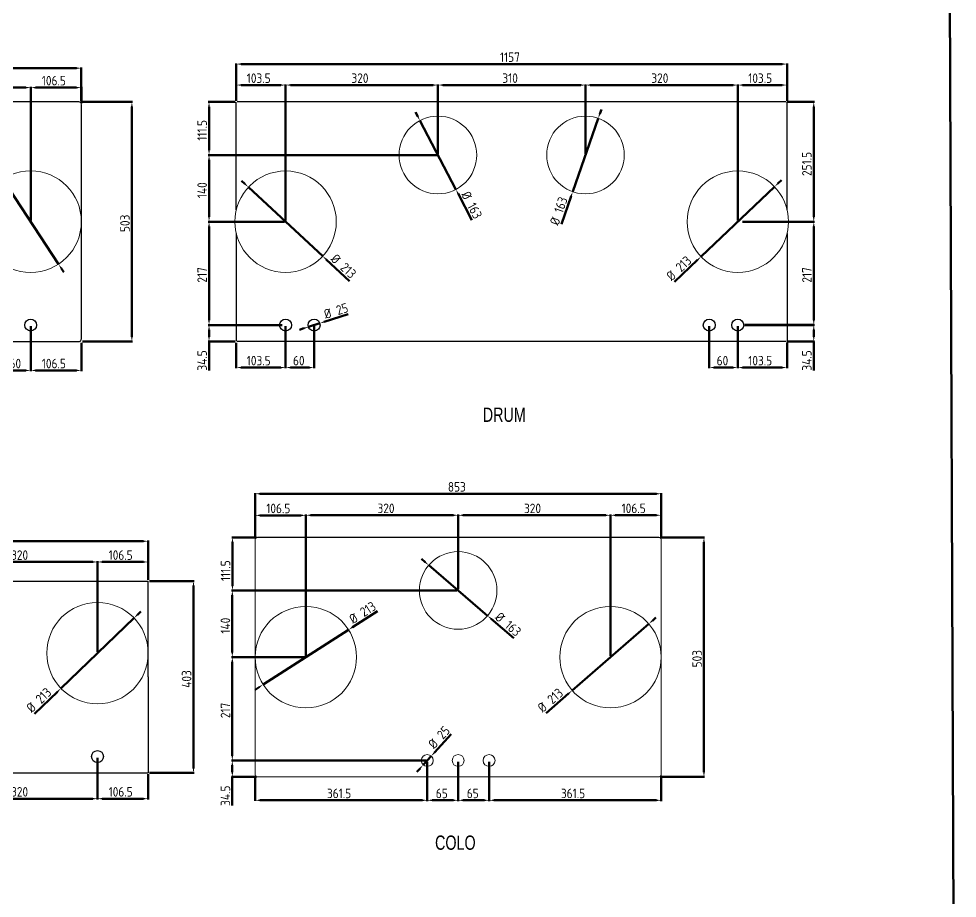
# Model space of a CAD drawing. Header units: millimetres. Extents: x 0 to 5589, y 0 to 7067.
# Drawn here: x 3618 to 5589, y 2586 to 4432 of the extents above; entities that cross this region are included whole.
import ezdxf

# ---------------------------------------------------------------- set-up
doc = ezdxf.new("R2010")
doc.units = ezdxf.units.MM
doc.linetypes.add('HIDDEN', pattern=[1.905, 1.27, -0.635])
for name, color, linetype, lineweight in [('BEM', 6, 'HIDDEN', 25), ('BEMATING', 5, 'Continuous', 50), ('CONTOUR', 255, 'HIDDEN', 25), ('SLD-0', 255, 'Continuous', 25)]:
    doc.layers.add(name, color=color, linetype=linetype, lineweight=lineweight)
doc.styles.add('SLDTEXTSTYLE0', font='ISOCP')
doc.styles.add('SLDTEXTSTYLE1', font='ISOCP', dxfattribs={"width": 0.96})
doc.styles.add('SLDTEXTSTYLE2', font='TXT', dxfattribs={"width": 0.75})
doc.dimstyles.new('SLDDIMSTYLE3', dxfattribs={"dimtxt": 20, "dimasz": 3.556, "dimexe": 0, "dimexo": 0.0625, "dimgap": 5, "dimtad": 1, "dimdec": 1, "dimrnd": 1e-09, "dimzin": 12, "dimdsep": 46, "dimtxsty": 'SLDTEXTSTYLE0', "dimblk1": 'NONE', "dimblk2": 'NONE', "dimsah": 1, "dimcen": 0.09, "dimadec": 0, "dimazin": 3, "dimtfac": 1, "dimtdec": 1, "dimtofl": 0, "dimtmove": 0, "dimatfit": 3, "dimldrblk": 'NONE', "dimfxl": 1, "dimfrac": 2, "dimtolj": 1, "dimtzin": 12, "dimarcsym": 0})
doc.dimstyles.new('SLDDIMSTYLE4', dxfattribs={"dimtxt": 20, "dimasz": 3.556, "dimexe": 0, "dimexo": 0.0625, "dimgap": 5, "dimtad": 1, "dimdec": 0, "dimrnd": 1e-09, "dimzin": 12, "dimdsep": 46, "dimtxsty": 'SLDTEXTSTYLE0', "dimblk1": 'NONE', "dimblk2": 'NONE', "dimsah": 1, "dimcen": 0.09, "dimadec": 0, "dimazin": 3, "dimtfac": 1, "dimtdec": 1, "dimtofl": 0, "dimtmove": 0, "dimatfit": 3, "dimldrblk": 'NONE', "dimfxl": 1, "dimfrac": 2, "dimtolj": 1, "dimtzin": 12, "dimarcsym": 0})
doc.dimstyles.new('SLDDIMSTYLE5', dxfattribs={"dimtxt": 20, "dimasz": 3.556, "dimexe": 0, "dimexo": 0.0625, "dimgap": 5, "dimtad": 1, "dimdec": 0, "dimrnd": 1e-09, "dimzin": 12, "dimdsep": 46, "dimtxsty": 'SLDTEXTSTYLE0', "dimblk1": 'NONE', "dimblk2": 'NONE', "dimsah": 1, "dimcen": 0, "dimadec": 0, "dimazin": 3, "dimtfac": 1, "dimtdec": 1, "dimtmove": 0, "dimatfit": 3, "dimldrblk": 'NONE', "dimfxl": 1, "dimfrac": 2, "dimtolj": 1, "dimtzin": 12, "dimarcsym": 0})

# ---------------------------------------------------------------- blocks, each defined once
blk = doc.blocks.new('_D_72')
at = {"layer": 'BEMATING'}
for p, q in [((3463.3, 2880.9), (3463.3, 2793.4)), ((3783.3, 2880.9), (3783.3, 2793.4)), ((3773.3, 2794.9), (3473.3, 2794.9))]:
    blk.add_line(p, q, dxfattribs=at)
for points in [[(3473.3, 2796.5), (3473.3, 2793.2), (3463.3, 2794.9)], [(3773.3, 2796.5), (3773.3, 2793.2), (3783.3, 2794.9)]]:
    blk.add_solid(points, dxfattribs=at)
at = {"layer": 'BEMATING', "insert": (3601.7, 2819.3), "char_height": 20, "attachment_point": 1, "style": 'SLDTEXTSTYLE1'}
blk.add_mtext('320', dxfattribs=at)
blk = doc.blocks.new('_None')
blk = doc.blocks.new('_D_77')
at = {"layer": 'BEMATING'}
for p, q in [((3463.3, 3102.9), (3463.3, 3293.4)), ((3783.3, 3102.9), (3783.3, 3293.4)), ((3773.3, 3291.9), (3473.3, 3291.9))]:
    blk.add_line(p, q, dxfattribs=at)
for points in [[(3473.3, 3293.5), (3473.3, 3290.2), (3463.3, 3291.9)], [(3773.3, 3293.5), (3773.3, 3290.2), (3783.3, 3291.9)]]:
    blk.add_solid(points, dxfattribs=at)
at = {"layer": 'BEMATING', "insert": (3601.7, 3316.3), "char_height": 20, "attachment_point": 1, "style": 'SLDTEXTSTYLE1'}
blk.add_mtext('320', dxfattribs=at)
blk = doc.blocks.new('_D_79')
at = {"layer": 'BEMATING'}
for p, q in [((3892.3, 3251.9), (3986.4, 3251.9)), ((3984.9, 3241.9), (3984.9, 2858.9)), ((3892.3, 2848.9), (3986.4, 2848.9))]:
    blk.add_line(p, q, dxfattribs=at)
for points in [[(3983.3, 3241.9), (3986.6, 3241.9), (3984.9, 3251.9)], [(3983.3, 2858.9), (3986.6, 2858.9), (3984.9, 2848.9)]]:
    blk.add_solid(points, dxfattribs=at)
at = {"layer": 'BEMATING', "insert": (3960.4, 3027.7), "char_height": 20, "attachment_point": 1, "rotation": 90, "style": 'SLDTEXTSTYLE1'}
blk.add_mtext('403', dxfattribs=at)
blk = doc.blocks.new('_D_80')
at = {"layer": 'BEMATING'}
for p, q in [((3860, 3174.3), (3706.5, 3026.6)), ((3867.2, 3181.2), (3874.4, 3188.1)), ((3651.2, 2973.3), (3699.3, 3019.6))]:
    blk.add_line(p, q, dxfattribs=at)
for points in [[(3866, 3182.4), (3868.4, 3180), (3860, 3174.3)], [(3698.2, 3020.8), (3700.5, 3018.4), (3706.5, 3026.6)]]:
    blk.add_solid(points, dxfattribs=at)
at = {"layer": 'BEMATING', "char_height": 20, "attachment_point": 1, "rotation": 43.9098, "style": 'SLDTEXTSTYLE1'}
for s, insert in [('213', (3651.2, 3007.3)), ('%%c', (3631.6, 2988.5))]:
    blk.add_mtext(s, dxfattribs=dict(at, insert=insert))
blk = doc.blocks.new('_D_83')
at = {"layer": 'BEMATING'}
for p, q in [((3642.9, 3786.8), (3642.9, 3692.5)), ((3749.4, 3752.1), (3749.4, 3692.5)), ((3739.4, 3694), (3652.9, 3694))]:
    blk.add_line(p, q, dxfattribs=at)
for points in [[(3652.9, 3695.7), (3652.9, 3692.4), (3642.9, 3694)], [(3739.4, 3695.7), (3739.4, 3692.4), (3749.4, 3694)]]:
    blk.add_solid(points, dxfattribs=at)
at = {"layer": 'BEMATING', "insert": (3666.2, 3718.5), "char_height": 20, "attachment_point": 1, "style": 'SLDTEXTSTYLE1'}
blk.add_mtext('106.5', dxfattribs=at)
blk = doc.blocks.new('_D_84')
at = {"layer": 'BEMATING'}
for p, q in [((3582.9, 3786.8), (3582.9, 3692.5)), ((3642.9, 3786.8), (3642.9, 3692.5)), ((3632.9, 3694), (3592.9, 3694))]:
    blk.add_line(p, q, dxfattribs=at)
for points in [[(3592.9, 3695.7), (3592.9, 3692.4), (3582.9, 3694)], [(3632.9, 3695.7), (3632.9, 3692.4), (3642.9, 3694)]]:
    blk.add_solid(points, dxfattribs=at)
at = {"layer": 'BEMATING', "insert": (3598.4, 3718.5), "char_height": 20, "attachment_point": 1, "style": 'SLDTEXTSTYLE1'}
blk.add_mtext('60', dxfattribs=at)
blk = doc.blocks.new('_D_94')
at = {"layer": 'BEMATING'}
for p, q in [((2896.4, 4260.3), (2896.4, 4330.1)), ((2906.4, 4328.6), (3739.3, 4328.6)), ((3749.3, 4260.2), (3749.3, 4330.1))]:
    blk.add_line(p, q, dxfattribs=at)
for points in [[(2906.4, 4330.3), (2906.4, 4327), (2896.4, 4328.6)], [(3739.3, 4330.3), (3739.3, 4327), (3749.3, 4328.6)]]:
    blk.add_solid(points, dxfattribs=at)
at = {"layer": 'BEMATING', "insert": (3301.2, 4353.1), "char_height": 20, "attachment_point": 1, "style": 'SLDTEXTSTYLE1'}
blk.add_mtext('853', dxfattribs=at)
blk = doc.blocks.new('_D_95')
at = {"layer": 'BEMATING'}
for p, q in [((3751.8, 4257.8), (3857, 4257.8)), ((3855.5, 4247.8), (3855.5, 3764.7)), ((3751.9, 3754.7), (3857, 3754.7))]:
    blk.add_line(p, q, dxfattribs=at)
for points in [[(3853.8, 4247.8), (3857.1, 4247.8), (3855.5, 4257.8)], [(3853.8, 3764.7), (3857.1, 3764.7), (3855.5, 3754.7)]]:
    blk.add_solid(points, dxfattribs=at)
at = {"layer": 'BEMATING', "insert": (3831, 3984.6), "char_height": 20, "attachment_point": 1, "rotation": 90, "style": 'SLDTEXTSTYLE1'}
blk.add_mtext('503', dxfattribs=at)
blk = doc.blocks.new('_D_96')
at = {"layer": 'BEMATING'}
for p, q in [((3542.2, 4159.6), (3578.9, 4103.7)), ((3701.3, 3917.3), (3584.4, 4095.3)), ((3706.8, 3908.9), (3712.3, 3900.6))]:
    blk.add_line(p, q, dxfattribs=at)
for points in [[(3580.3, 4104.6), (3577.5, 4102.8), (3584.4, 4095.3)], [(3708.2, 3909.9), (3705.4, 3908), (3701.3, 3917.3)]]:
    blk.add_solid(points, dxfattribs=at)
at = {"layer": 'BEMATING', "char_height": 20, "attachment_point": 1, "rotation": 303.2918, "style": 'SLDTEXTSTYLE1'}
for s, insert in [('%%c', (3560.7, 4176)), ('213', (3575.6, 4153.3))]:
    blk.add_mtext(s, dxfattribs=dict(at, insert=insert))
blk = doc.blocks.new('_D_110')
at = {"layer": 'BEMATING'}
for p, q in [((5068.4, 3786.8), (5068.4, 3698.6)), ((5128.4, 3786.8), (5128.4, 3698.6)), ((5118.4, 3700.1), (5078.4, 3700.1))]:
    blk.add_line(p, q, dxfattribs=at)
for points in [[(5078.4, 3701.7), (5078.4, 3698.4), (5068.4, 3700.1)], [(5118.4, 3698.4), (5118.4, 3701.7), (5128.4, 3700.1)]]:
    blk.add_solid(points, dxfattribs=at)
at = {"layer": 'BEMATING', "insert": (5084, 3724.6), "char_height": 20, "attachment_point": 1, "style": 'SLDTEXTSTYLE1'}
blk.add_mtext('60', dxfattribs=at)
blk = doc.blocks.new('_D_111')
at = {"layer": 'BEMATING'}
for p, q in [((4178.4, 3786.8), (4178.4, 3698.6)), ((4238.4, 3786.8), (4238.4, 3698.6)), ((4228.4, 3700.1), (4188.4, 3700.1))]:
    blk.add_line(p, q, dxfattribs=at)
for points in [[(4188.4, 3701.7), (4188.4, 3698.4), (4178.4, 3700.1)], [(4228.4, 3698.4), (4228.4, 3701.7), (4238.4, 3700.1)]]:
    blk.add_solid(points, dxfattribs=at)
at = {"layer": 'BEMATING', "insert": (4194, 3724.6), "char_height": 20, "attachment_point": 1, "style": 'SLDTEXTSTYLE1'}
blk.add_mtext('60', dxfattribs=at)
blk = doc.blocks.new('_D_112')
at = {"layer": 'BEMATING'}
for p, q in [((4170.9, 3789.3), (4016.1, 3789.3)), ((4017.6, 3779.3), (4017.6, 3764.8)), ((4072.4, 3754.8), (4016.1, 3754.8)), ((4017.6, 3754.8), (4017.6, 3694))]:
    blk.add_line(p, q, dxfattribs=at)
for points in [[(4015.9, 3779.3), (4019.3, 3779.3), (4017.6, 3789.3)], [(4015.9, 3764.8), (4019.3, 3764.8), (4017.6, 3754.8)]]:
    blk.add_solid(points, dxfattribs=at)
at = {"layer": 'BEMATING', "insert": (3993.1, 3693.6), "char_height": 20, "attachment_point": 1, "rotation": 90, "style": 'SLDTEXTSTYLE1'}
blk.add_mtext('34.5', dxfattribs=at)
blk = doc.blocks.new('_D_113')
at = {"layer": 'BEMATING'}
for p, q in [((4175.9, 4006.3), (4016.1, 4006.3)), ((4017.6, 3799.3), (4017.6, 3996.3)), ((4170.9, 3789.3), (4016.1, 3789.3))]:
    blk.add_line(p, q, dxfattribs=at)
for points in [[(4015.9, 3996.3), (4019.3, 3996.3), (4017.6, 4006.3)], [(4015.9, 3799.3), (4019.3, 3799.3), (4017.6, 3789.3)]]:
    blk.add_solid(points, dxfattribs=at)
at = {"layer": 'BEMATING', "insert": (3993.1, 3878.3), "char_height": 20, "attachment_point": 1, "rotation": 90, "style": 'SLDTEXTSTYLE1'}
blk.add_mtext('217', dxfattribs=at)
blk = doc.blocks.new('_D_114')
at = {"layer": 'BEMATING'}
for p, q in [((4495.9, 4146.3), (4016.1, 4146.3)), ((4017.6, 4016.3), (4017.6, 4136.3)), ((4175.9, 4006.3), (4016.1, 4006.3))]:
    blk.add_line(p, q, dxfattribs=at)
for points in [[(4019.3, 4136.3), (4015.9, 4136.3), (4017.6, 4146.3)], [(4015.9, 4016.3), (4019.3, 4016.3), (4017.6, 4006.3)]]:
    blk.add_solid(points, dxfattribs=at)
at = {"layer": 'BEMATING', "insert": (3993.1, 4055.7), "char_height": 20, "attachment_point": 1, "rotation": 90, "style": 'SLDTEXTSTYLE1'}
blk.add_mtext('140', dxfattribs=at)
blk = doc.blocks.new('_D_115')
at = {"layer": 'BEMATING'}
for p, q in [((4072.4, 4257.8), (4016.1, 4257.8)), ((4017.6, 4156.3), (4017.6, 4247.8)), ((4495.9, 4146.3), (4016.1, 4146.3))]:
    blk.add_line(p, q, dxfattribs=at)
for points in [[(4019.3, 4247.8), (4015.9, 4247.8), (4017.6, 4257.8)], [(4015.9, 4156.3), (4019.3, 4156.3), (4017.6, 4146.3)]]:
    blk.add_solid(points, dxfattribs=at)
at = {"layer": 'BEMATING', "insert": (3993.1, 4176.3), "char_height": 20, "attachment_point": 1, "rotation": 90, "style": 'SLDTEXTSTYLE1'}
blk.add_mtext('111.5', dxfattribs=at)
blk = doc.blocks.new('_D_116')
at = {"layer": 'BEMATING'}
for p, q in [((4178.4, 4008.8), (4178.4, 4294.7)), ((4188.4, 4293.2), (4488.4, 4293.2)), ((4498.4, 4148.8), (4498.4, 4294.7))]:
    blk.add_line(p, q, dxfattribs=at)
for points in [[(4188.4, 4294.8), (4188.4, 4291.5), (4178.4, 4293.2)], [(4488.4, 4291.5), (4488.4, 4294.8), (4498.4, 4293.2)]]:
    blk.add_solid(points, dxfattribs=at)
at = {"layer": 'BEMATING', "insert": (4316.8, 4317.7), "char_height": 20, "attachment_point": 1, "style": 'SLDTEXTSTYLE1'}
blk.add_mtext('320', dxfattribs=at)
blk = doc.blocks.new('_D_117')
at = {"layer": 'BEMATING'}
for p, q in [((4498.4, 4148.8), (4498.4, 4294.7)), ((4508.4, 4293.2), (4798.4, 4293.2)), ((4808.4, 4148.8), (4808.4, 4294.7))]:
    blk.add_line(p, q, dxfattribs=at)
for points in [[(4508.4, 4294.8), (4508.4, 4291.5), (4498.4, 4293.2)], [(4798.4, 4291.5), (4798.4, 4294.8), (4808.4, 4293.2)]]:
    blk.add_solid(points, dxfattribs=at)
at = {"layer": 'BEMATING', "insert": (4633.8, 4317.7), "char_height": 20, "attachment_point": 1, "style": 'SLDTEXTSTYLE1'}
blk.add_mtext('310', dxfattribs=at)
blk = doc.blocks.new('_D_118')
at = {"layer": 'BEMATING'}
for p, q in [((4808.4, 4148.8), (4808.4, 4294.7)), ((4818.4, 4293.2), (5118.4, 4293.2)), ((5128.4, 4008.8), (5128.4, 4294.7))]:
    blk.add_line(p, q, dxfattribs=at)
for points in [[(4818.4, 4294.8), (4818.4, 4291.5), (4808.4, 4293.2)], [(5118.4, 4291.5), (5118.4, 4294.8), (5128.4, 4293.2)]]:
    blk.add_solid(points, dxfattribs=at)
at = {"layer": 'BEMATING', "insert": (4946.8, 4317.7), "char_height": 20, "attachment_point": 1, "style": 'SLDTEXTSTYLE1'}
blk.add_mtext('320', dxfattribs=at)
blk = doc.blocks.new('_D_119')
at = {"layer": 'BEMATING'}
for p, q in [((5212.8, 4086.6), (5220, 4093.5)), ((5205.5, 4079.7), (5051.2, 3932.9)), ((4995.6, 3879.9), (5044, 3926))]:
    blk.add_line(p, q, dxfattribs=at)
for points in [[(5211.6, 4087.8), (5213.9, 4085.4), (5205.5, 4079.7)], [(5042.8, 3927.2), (5045.1, 3924.8), (5051.2, 3932.9)]]:
    blk.add_solid(points, dxfattribs=at)
at = {"layer": 'BEMATING', "char_height": 20, "attachment_point": 1, "rotation": 43.5821, "style": 'SLDTEXTSTYLE1'}
for s, insert in [('213', (4995.8, 3913.9)), ('%%c', (4976.1, 3895.2))]:
    blk.add_mtext(s, dxfattribs=dict(at, insert=insert))
blk = doc.blocks.new('_D_120')
at = {"layer": 'BEMATING'}
for p, q in [((4838.5, 4232.7), (4841.8, 4242.2)), ((4835.2, 4223.3), (4781.6, 4069.4)), ((4757.7, 4000.9), (4778.3, 4059.9))]:
    blk.add_line(p, q, dxfattribs=at)
for points in [[(4836.9, 4233.3), (4840.1, 4232.2), (4835.2, 4223.3)], [(4779.8, 4059.4), (4776.7, 4060.5), (4781.6, 4069.4)]]:
    blk.add_solid(points, dxfattribs=at)
at = {"layer": 'BEMATING', "char_height": 20, "attachment_point": 1, "rotation": 70.7757, "style": 'SLDTEXTSTYLE1'}
for s, insert in [('163', (4741.6, 4029.2)), ('%%c', (4732.7, 4003.6))]:
    blk.add_mtext(s, dxfattribs=dict(at, insert=insert))
blk = doc.blocks.new('_D_121')
at = {"layer": 'BEMATING'}
for p, q in [((4456, 4227.4), (4451.4, 4236.3)), ((4460.7, 4218.6), (4536.1, 4074.1)), ((4569.7, 4009.8), (4540.7, 4065.2))]:
    blk.add_line(p, q, dxfattribs=at)
for points in [[(4454.6, 4226.7), (4457.5, 4228.2), (4460.7, 4218.6)], [(4542.2, 4066), (4539.3, 4064.4), (4536.1, 4074.1)]]:
    blk.add_solid(points, dxfattribs=at)
at = {"layer": 'BEMATING', "char_height": 20, "attachment_point": 1, "rotation": 297.5698, "style": 'SLDTEXTSTYLE1'}
for s, insert in [('%%c', (4564.4, 4072.7)), ('163', (4577, 4048.7))]:
    blk.add_mtext(s, dxfattribs=dict(at, insert=insert))
blk = doc.blocks.new('_D_122')
at = {"layer": 'BEMATING'}
for p, q in [((4093, 4085.6), (4085.7, 4092.4)), ((4100.3, 4078.8), (4256.4, 3933.9)), ((4312.8, 3881.6), (4263.8, 3927.1))]:
    blk.add_line(p, q, dxfattribs=at)
for points in [[(4094.1, 4086.8), (4091.9, 4084.3), (4100.3, 4078.8)], [(4264.9, 3928.3), (4262.6, 3925.8), (4256.4, 3933.9)]]:
    blk.add_solid(points, dxfattribs=at)
at = {"layer": 'BEMATING', "char_height": 20, "attachment_point": 1, "rotation": 317.1319, "style": 'SLDTEXTSTYLE1'}
for s, insert in [('%%c', (4285.2, 3940.6)), ('213', (4305.1, 3922.1))]:
    blk.add_mtext(s, dxfattribs=dict(at, insert=insert))
blk = doc.blocks.new('_D_176')
at = {"layer": 'BEMATING'}
for p, q in [((4379.1, 5229.5), (4386.3, 5236.5)), ((4371.9, 5222.6), (4254.2, 5109.9)), ((4198.7, 5056.7), (4246.9, 5103))]:
    blk.add_line(p, q, dxfattribs=at)
for points in [[(4377.9, 5230.7), (4380.3, 5228.3), (4371.9, 5222.6)], [(4245.8, 5104.2), (4248.1, 5101.8), (4254.2, 5109.9)]]:
    blk.add_solid(points, dxfattribs=at)
at = {"layer": 'BEMATING', "char_height": 20, "attachment_point": 1, "rotation": 43.7644, "style": 'SLDTEXTSTYLE1'}
for s, insert in [('163', (4198.8, 5090.7)), ('%%c', (4179.2, 5072))]:
    blk.add_mtext(s, dxfattribs=dict(at, insert=insert))
blk = doc.blocks.new('_D_177')
at = {"layer": 'BEMATING'}
for p, q in [((4200.4, 4997.6), (4248, 4950.6)), ((4371, 4828.9), (4255.1, 4943.6)), ((4378.1, 4821.9), (4385.2, 4814.9))]:
    blk.add_line(p, q, dxfattribs=at)
for points in [[(4249.1, 4951.8), (4246.8, 4949.4), (4255.1, 4943.6)], [(4379.2, 4823.1), (4376.9, 4820.7), (4371, 4828.9)]]:
    blk.add_solid(points, dxfattribs=at)
at = {"layer": 'BEMATING', "char_height": 20, "attachment_point": 1, "rotation": 315.3154, "style": 'SLDTEXTSTYLE1'}
for s, insert in [('%%c', (4215.1, 5017.5)), ('163', (4234.4, 4998.4))]:
    blk.add_mtext(s, dxfattribs=dict(at, insert=insert))
blk = doc.blocks.new('_D_178')
at = {"layer": 'BEMATING'}
for p, q in [((4487.8, 5004.5), (4532.2, 4954.6)), ((4647.2, 4825.4), (4538.8, 4947.1)), ((4653.8, 4817.9), (4660.5, 4810.4))]:
    blk.add_line(p, q, dxfattribs=at)
for points in [[(4533.4, 4955.7), (4530.9, 4953.5), (4538.8, 4947.1)], [(4655.1, 4819), (4652.6, 4816.8), (4647.2, 4825.4)]]:
    blk.add_solid(points, dxfattribs=at)
at = {"layer": 'BEMATING', "char_height": 20, "attachment_point": 1, "rotation": 311.6683, "style": 'SLDTEXTSTYLE1'}
for s, insert in [('%%c', (4503.7, 5023.5)), ('163', (4521.7, 5003.2))]:
    blk.add_mtext(s, dxfattribs=dict(at, insert=insert))
blk = doc.blocks.new('_D_179')
at = {"layer": 'BEMATING'}
for p, q in [((4667.8, 5219), (4676, 5224.8)), ((4659.6, 5213.2), (4526.4, 5119.3)), ((4463.6, 5075), (4518.2, 5113.5))]:
    blk.add_line(p, q, dxfattribs=at)
for points in [[(4666.8, 5220.4), (4668.7, 5217.6), (4659.6, 5213.2)], [(4517.3, 5114.9), (4519.2, 5112.1), (4526.4, 5119.3)]]:
    blk.add_solid(points, dxfattribs=at)
at = {"layer": 'BEMATING', "char_height": 20, "attachment_point": 1, "rotation": 35.1999, "style": 'SLDTEXTSTYLE1'}
for s, insert in [('163', (4468.8, 5108.6)), ('%%c', (4446.6, 5092.9))]:
    blk.add_mtext(s, dxfattribs=dict(at, insert=insert))
blk = doc.blocks.new('_D_180')
at = {"layer": 'BEMATING'}
for p, q in [((4119.1, 5103.9), (4058.6, 5075.6)), ((3856.5, 4981.2), (4049.5, 5071.3)), ((3847.5, 4976.9), (3838.4, 4972.7))]:
    blk.add_line(p, q, dxfattribs=at)
for points in [[(4057.9, 5077.1), (4059.3, 5074.1), (4049.5, 5071.3)], [(3846.8, 4978.4), (3848.2, 4975.4), (3856.5, 4981.2)]]:
    blk.add_solid(points, dxfattribs=at)
at = {"layer": 'BEMATING', "char_height": 20, "attachment_point": 1, "rotation": 25.0496, "style": 'SLDTEXTSTYLE1'}
for s, insert in [('213', (4078.6, 5112)), ('%%c', (4054, 5100.5))]:
    blk.add_mtext(s, dxfattribs=dict(at, insert=insert))
blk = doc.blocks.new('_D_217')
at = {"layer": 'BEMATING'}
for p, q in [((4309.9, 3811.9), (4259.8, 3796.1)), ((4226.5, 3785.5), (4250.3, 3793.1)), ((4216.9, 3782.5), (4207.4, 3779.5))]:
    blk.add_line(p, q, dxfattribs=at)
for points in [[(4217.4, 3780.9), (4216.4, 3784.1), (4226.5, 3785.5)], [(4259.3, 3797.7), (4260.3, 3794.5), (4250.3, 3793.1)]]:
    blk.add_solid(points, dxfattribs=at)
at = {"layer": 'BEMATING', "char_height": 20, "attachment_point": 1, "rotation": 17.5464, "style": 'SLDTEXTSTYLE1'}
for s, insert in [('25', (4282.6, 3829)), ('%%c', (4256.7, 3820.8))]:
    blk.add_mtext(s, dxfattribs=dict(at, insert=insert))
blk = doc.blocks.new('_D_220')
at = {"layer": 'BEMATING'}
for p, q in [((4066.7, 4852.7), (4114.2, 4821.6)), ((4143.5, 4802.4), (4122.6, 4816.1)), ((4151.8, 4796.9), (4160.2, 4791.4))]:
    blk.add_line(p, q, dxfattribs=at)
for points in [[(4115.1, 4823), (4113.3, 4820.2), (4122.6, 4816.1)], [(4152.7, 4798.3), (4150.9, 4795.5), (4143.5, 4802.4)]]:
    blk.add_solid(points, dxfattribs=at)
at = {"layer": 'BEMATING', "char_height": 20, "attachment_point": 1, "rotation": 326.7606, "style": 'SLDTEXTSTYLE1'}
for s, insert in [('%%c', (4077.3, 4875.1)), ('25', (4100, 4860.2))]:
    blk.add_mtext(s, dxfattribs=dict(at, insert=insert))
blk = doc.blocks.new('_D_233')
at = {"layer": 'BEMATING'}
for p, q in [((4074.9, 4260.3), (4074.9, 4294.7)), ((4168.4, 4293.2), (4084.9, 4293.2)), ((4178.4, 4008.8), (4178.4, 4294.7))]:
    blk.add_line(p, q, dxfattribs=at)
for points in [[(4084.9, 4294.8), (4084.9, 4291.5), (4074.9, 4293.2)], [(4168.4, 4294.8), (4168.4, 4291.5), (4178.4, 4293.2)]]:
    blk.add_solid(points, dxfattribs=at)
at = {"layer": 'BEMATING', "insert": (4096.8, 4317.6), "char_height": 20, "attachment_point": 1, "style": 'SLDTEXTSTYLE1'}
blk.add_mtext('103.5', dxfattribs=at)
blk = doc.blocks.new('_D_234')
at = {"layer": 'BEMATING'}
for p, q in [((5128.4, 4008.8), (5128.4, 4294.7)), ((5138.4, 4293.2), (5221.9, 4293.2)), ((5231.9, 4259.9), (5231.9, 4294.7))]:
    blk.add_line(p, q, dxfattribs=at)
for points in [[(5138.4, 4294.8), (5138.4, 4291.5), (5128.4, 4293.2)], [(5221.9, 4294.8), (5221.9, 4291.5), (5231.9, 4293.2)]]:
    blk.add_solid(points, dxfattribs=at)
at = {"layer": 'BEMATING', "insert": (5150.3, 4317.6), "char_height": 20, "attachment_point": 1, "style": 'SLDTEXTSTYLE1'}
blk.add_mtext('103.5', dxfattribs=at)
blk = doc.blocks.new('_D_235')
at = {"layer": 'BEMATING'}
for p, q in [((5128.4, 3786.8), (5128.4, 3698.6)), ((5231.9, 3752.7), (5231.9, 3698.6)), ((5138.4, 3700.1), (5221.9, 3700.1))]:
    blk.add_line(p, q, dxfattribs=at)
for points in [[(5138.4, 3701.7), (5138.4, 3698.4), (5128.4, 3700.1)], [(5221.9, 3698.4), (5221.9, 3701.7), (5231.9, 3700.1)]]:
    blk.add_solid(points, dxfattribs=at)
at = {"layer": 'BEMATING', "insert": (5150.3, 3724.6), "char_height": 20, "attachment_point": 1, "style": 'SLDTEXTSTYLE1'}
blk.add_mtext('103.5', dxfattribs=at)
blk = doc.blocks.new('_D_236')
at = {"layer": 'BEMATING'}
for p, q in [((4178.4, 3786.8), (4178.4, 3698.6)), ((4074.9, 3752.3), (4074.9, 3698.6)), ((4168.4, 3700.1), (4084.9, 3700.1))]:
    blk.add_line(p, q, dxfattribs=at)
for points in [[(4084.9, 3701.7), (4084.9, 3698.4), (4074.9, 3700.1)], [(4168.4, 3698.4), (4168.4, 3701.7), (4178.4, 3700.1)]]:
    blk.add_solid(points, dxfattribs=at)
at = {"layer": 'BEMATING', "insert": (4096.8, 3724.6), "char_height": 20, "attachment_point": 1, "style": 'SLDTEXTSTYLE1'}
blk.add_mtext('103.5', dxfattribs=at)
blk = doc.blocks.new('_D_237')
at = {"layer": 'BEMATING'}
for p, q in [((4074.9, 4259.9), (4074.9, 4338.7)), ((5231.9, 4260.3), (5231.9, 4338.7)), ((4084.9, 4337.2), (5221.9, 4337.2))]:
    blk.add_line(p, q, dxfattribs=at)
for points in [[(4084.9, 4338.9), (4084.9, 4335.5), (4074.9, 4337.2)], [(5221.9, 4338.9), (5221.9, 4335.5), (5231.9, 4337.2)]]:
    blk.add_solid(points, dxfattribs=at)
at = {"layer": 'BEMATING', "insert": (4628.7, 4361.7), "char_height": 20, "attachment_point": 1, "style": 'SLDTEXTSTYLE1'}
blk.add_mtext('1157', dxfattribs=at)
blk = doc.blocks.new('_D_240')
at = {"layer": 'BEMATING'}
for p, q in [((3783.3, 3102.9), (3783.3, 3293.4)), ((3889.8, 3254.4), (3889.8, 3293.4)), ((3793.3, 3291.9), (3879.8, 3291.9))]:
    blk.add_line(p, q, dxfattribs=at)
for points in [[(3793.3, 3293.5), (3793.3, 3290.2), (3783.3, 3291.9)], [(3879.8, 3293.5), (3879.8, 3290.2), (3889.8, 3291.9)]]:
    blk.add_solid(points, dxfattribs=at)
at = {"layer": 'BEMATING', "insert": (3806.6, 3316.3), "char_height": 20, "attachment_point": 1, "style": 'SLDTEXTSTYLE1'}
blk.add_mtext('106.5', dxfattribs=at)
blk = doc.blocks.new('_D_241')
at = {"layer": 'BEMATING'}
for p, q in [((3783.3, 2880.9), (3783.3, 2793.4)), ((3889.8, 2846.4), (3889.8, 2793.4)), ((3793.3, 2794.9), (3879.8, 2794.9))]:
    blk.add_line(p, q, dxfattribs=at)
for points in [[(3793.3, 2796.5), (3793.3, 2793.2), (3783.3, 2794.9)], [(3879.8, 2796.5), (3879.8, 2793.2), (3889.8, 2794.9)]]:
    blk.add_solid(points, dxfattribs=at)
at = {"layer": 'BEMATING', "insert": (3806.6, 2819.3), "char_height": 20, "attachment_point": 1, "style": 'SLDTEXTSTYLE1'}
blk.add_mtext('106.5', dxfattribs=at)
blk = doc.blocks.new('_D_244')
at = {"layer": 'BEMATING'}
for p, q in [((3036.8, 3254.4), (3036.8, 3336.9)), ((3046.8, 3335.4), (3879.8, 3335.4)), ((3889.8, 3254.4), (3889.8, 3336.9))]:
    blk.add_line(p, q, dxfattribs=at)
for points in [[(3046.8, 3337.1), (3046.8, 3333.7), (3036.8, 3335.4)], [(3879.8, 3337.1), (3879.8, 3333.7), (3889.8, 3335.4)]]:
    blk.add_solid(points, dxfattribs=at)
at = {"layer": 'BEMATING', "insert": (3441.7, 3359.9), "char_height": 20, "attachment_point": 1, "style": 'SLDTEXTSTYLE1'}
blk.add_mtext('853', dxfattribs=at)
blk = doc.blocks.new('_D_271')
at = {"layer": 'BEMATING'}
for p, q in [((5143.5, 3789.6), (5289.5, 3789.6)), ((5288, 3779.6), (5288, 3764.8)), ((5232.4, 3754.8), (5289.5, 3754.8)), ((5288, 3754.8), (5288, 3694))]:
    blk.add_line(p, q, dxfattribs=at)
for points in [[(5286.4, 3779.6), (5289.7, 3779.6), (5288, 3789.6)], [(5286.4, 3764.8), (5289.7, 3764.8), (5288, 3754.8)]]:
    blk.add_solid(points, dxfattribs=at)
at = {"layer": 'BEMATING', "insert": (5263.5, 3693.6), "char_height": 20, "attachment_point": 1, "rotation": 90, "style": 'SLDTEXTSTYLE1'}
blk.add_mtext('34.5', dxfattribs=at)
blk = doc.blocks.new('_D_272')
at = {"layer": 'BEMATING'}
for p, q in [((5138.5, 4006.3), (5289.6, 4006.3)), ((5288.1, 3799.3), (5288.1, 3996.3)), ((5143.5, 3789.3), (5289.6, 3789.3))]:
    blk.add_line(p, q, dxfattribs=at)
for points in [[(5286.4, 3996.3), (5289.7, 3996.3), (5288.1, 4006.3)], [(5286.4, 3799.3), (5289.7, 3799.3), (5288.1, 3789.3)]]:
    blk.add_solid(points, dxfattribs=at)
at = {"layer": 'BEMATING', "insert": (5263.6, 3878.3), "char_height": 20, "attachment_point": 1, "rotation": 90, "style": 'SLDTEXTSTYLE1'}
blk.add_mtext('217', dxfattribs=at)
blk = doc.blocks.new('_D_273')
at = {"layer": 'BEMATING'}
for p, q in [((5232.4, 4257.8), (5289.5, 4257.8)), ((5288, 4016.2), (5288, 4247.8)), ((5138.5, 4006.2), (5289.5, 4006.2))]:
    blk.add_line(p, q, dxfattribs=at)
for points in [[(5286.3, 4247.8), (5289.7, 4247.8), (5288, 4257.8)], [(5286.3, 4016.2), (5289.7, 4016.2), (5288, 4006.2)]]:
    blk.add_solid(points, dxfattribs=at)
at = {"layer": 'BEMATING', "insert": (5263.5, 4102.2), "char_height": 20, "attachment_point": 1, "rotation": 90, "style": 'SLDTEXTSTYLE1'}
blk.add_mtext('251.5', dxfattribs=at)
blk = doc.blocks.new('_D_295')
at = {"layer": 'BEMATING'}
for p, q in [((3322.9, 4148.8), (3322.9, 4289.4)), ((3332.9, 4287.9), (3632.9, 4287.9)), ((3642.9, 4008.8), (3642.9, 4289.4))]:
    blk.add_line(p, q, dxfattribs=at)
for points in [[(3332.9, 4289.6), (3332.9, 4286.2), (3322.9, 4287.9)], [(3632.9, 4289.6), (3632.9, 4286.2), (3642.9, 4287.9)]]:
    blk.add_solid(points, dxfattribs=at)
at = {"layer": 'BEMATING', "insert": (3461.2, 4312.4), "char_height": 20, "attachment_point": 1, "style": 'SLDTEXTSTYLE1'}
blk.add_mtext('320', dxfattribs=at)
blk = doc.blocks.new('_D_296')
at = {"layer": 'BEMATING'}
for p, q in [((3642.9, 4008.8), (3642.9, 4289.4)), ((3652.9, 4287.9), (3739.4, 4287.9)), ((3749.4, 4255.3), (3749.4, 4289.4))]:
    blk.add_line(p, q, dxfattribs=at)
for points in [[(3652.9, 4289.5), (3652.9, 4286.2), (3642.9, 4287.9)], [(3739.4, 4289.5), (3739.4, 4286.2), (3749.4, 4287.9)]]:
    blk.add_solid(points, dxfattribs=at)
at = {"layer": 'BEMATING', "insert": (3666.2, 4312.4), "char_height": 20, "attachment_point": 1, "style": 'SLDTEXTSTYLE1'}
blk.add_mtext('106.5', dxfattribs=at)
blk = doc.blocks.new('_D_319')
at = {"layer": 'BEMATING'}
for p, q in [((4541, 3234.6), (4541, 3391.4)), ((4861, 3094.6), (4861, 3391.4)), ((4551, 3389.9), (4851, 3389.9))]:
    blk.add_line(p, q, dxfattribs=at)
for points in [[(4551, 3391.6), (4551, 3388.3), (4541, 3389.9)], [(4851, 3388.3), (4851, 3391.6), (4861, 3389.9)]]:
    blk.add_solid(points, dxfattribs=at)
at = {"layer": 'BEMATING', "insert": (4679.3, 3414.4), "char_height": 20, "attachment_point": 1, "style": 'SLDTEXTSTYLE1'}
blk.add_mtext('320', dxfattribs=at)
blk = doc.blocks.new('_D_320')
at = {"layer": 'BEMATING'}
for p, q in [((4221, 3094.6), (4221, 3391.5)), ((4541, 3234.6), (4541, 3391.5)), ((4231, 3390), (4531, 3390))]:
    blk.add_line(p, q, dxfattribs=at)
for points in [[(4231, 3391.7), (4231, 3388.3), (4221, 3390)], [(4531, 3388.3), (4531, 3391.7), (4541, 3390)]]:
    blk.add_solid(points, dxfattribs=at)
at = {"layer": 'BEMATING', "insert": (4371.5, 3414.5), "char_height": 20, "attachment_point": 1, "style": 'SLDTEXTSTYLE1'}
blk.add_mtext('320', dxfattribs=at)
blk = doc.blocks.new('_D_321')
at = {"layer": 'BEMATING'}
for p, q in [((4969.9, 3343.6), (5058.8, 3343.6)), ((5057.3, 2850.6), (5057.3, 3333.6)), ((4970.1, 2840.6), (5058.8, 2840.6))]:
    blk.add_line(p, q, dxfattribs=at)
for points in [[(5059, 3333.6), (5055.6, 3333.6), (5057.3, 3343.6)], [(5055.6, 2850.6), (5059, 2850.6), (5057.3, 2840.6)]]:
    blk.add_solid(points, dxfattribs=at)
at = {"layer": 'BEMATING', "insert": (5032.8, 3070.5), "char_height": 20, "attachment_point": 1, "rotation": 90, "style": 'SLDTEXTSTYLE1'}
blk.add_mtext('503', dxfattribs=at)
blk = doc.blocks.new('_D_322')
at = {"layer": 'BEMATING'}
for p, q in [((4114.5, 3341.1), (4114.5, 3436.6)), ((4124.5, 3435.1), (4957.5, 3435.1)), ((4967.5, 3341.1), (4967.5, 3436.6))]:
    blk.add_line(p, q, dxfattribs=at)
for points in [[(4124.5, 3436.8), (4124.5, 3433.4), (4114.5, 3435.1)], [(4957.5, 3433.4), (4957.5, 3436.8), (4967.5, 3435.1)]]:
    blk.add_solid(points, dxfattribs=at)
at = {"layer": 'BEMATING', "insert": (4519.3, 3459.6), "char_height": 20, "attachment_point": 1, "style": 'SLDTEXTSTYLE1'}
blk.add_mtext('853', dxfattribs=at)
blk = doc.blocks.new('_D_323')
at = {"layer": 'BEMATING'}
for p, q in [((4371.7, 3188.8), (4319, 3155)), ((4131.3, 3034.6), (4310.6, 3149.6)), ((4122.9, 3029.2), (4114.5, 3023.8))]:
    blk.add_line(p, q, dxfattribs=at)
for points in [[(4318.1, 3156.4), (4319.9, 3153.6), (4310.6, 3149.6)], [(4123.8, 3027.8), (4122, 3030.6), (4131.3, 3034.6)]]:
    blk.add_solid(points, dxfattribs=at)
at = {"layer": 'BEMATING', "char_height": 20, "attachment_point": 1, "rotation": 32.6721, "style": 'SLDTEXTSTYLE1'}
for s, insert in [('213', (4332.3, 3192.6)), ('%%c', (4309.4, 3177.9))]:
    blk.add_mtext(s, dxfattribs=dict(at, insert=insert))
blk = doc.blocks.new('_D_324')
at = {"layer": 'BEMATING'}
for p, q in [((4948.9, 3168.5), (4956.5, 3175)), ((4941.4, 3161.9), (4780.5, 3022.3)), ((4725.8, 2974.7), (4773, 3015.7))]:
    blk.add_line(p, q, dxfattribs=at)
for points in [[(4947.8, 3169.7), (4950, 3167.2), (4941.4, 3161.9)], [(4774.1, 3014.5), (4771.9, 3017), (4780.5, 3022.3)]]:
    blk.add_solid(points, dxfattribs=at)
at = {"layer": 'BEMATING', "char_height": 20, "attachment_point": 1, "rotation": 40.9654, "style": 'SLDTEXTSTYLE1'}
for s, insert in [('213', (4725.9, 3007.3)), ('%%c', (4705.4, 2989.5))]:
    blk.add_mtext(s, dxfattribs=dict(at, insert=insert))
blk = doc.blocks.new('_D_325')
at = {"layer": 'BEMATING'}
for p, q in [((4471.5, 3291.7), (4463.9, 3298.2)), ((4479.1, 3285.2), (4602.8, 3179.1)), ((4657.9, 3131.8), (4610.4, 3172.6))]:
    blk.add_line(p, q, dxfattribs=at)
for points in [[(4470.4, 3290.4), (4472.6, 3292.9), (4479.1, 3285.2)], [(4611.5, 3173.8), (4609.3, 3171.3), (4602.8, 3179.1)]]:
    blk.add_solid(points, dxfattribs=at)
at = {"layer": 'BEMATING', "char_height": 20, "attachment_point": 1, "rotation": 319.388, "style": 'SLDTEXTSTYLE1'}
for s, insert in [('%%c', (4629.6, 3188.3)), ('163', (4650.2, 3170.7))]:
    blk.add_mtext(s, dxfattribs=dict(at, insert=insert))
blk = doc.blocks.new('_D_326')
at = {"layer": 'BEMATING'}
for p, q in [((4861, 3094.6), (4861, 3391.5)), ((4967.5, 3341.1), (4967.5, 3391.5)), ((4871, 3390), (4957.5, 3390))]:
    blk.add_line(p, q, dxfattribs=at)
for points in [[(4871, 3391.7), (4871, 3388.3), (4861, 3390)], [(4957.5, 3388.3), (4957.5, 3391.7), (4967.5, 3390)]]:
    blk.add_solid(points, dxfattribs=at)
at = {"layer": 'BEMATING', "insert": (4884.3, 3414.5), "char_height": 20, "attachment_point": 1, "style": 'SLDTEXTSTYLE1'}
blk.add_mtext('106.5', dxfattribs=at)
blk = doc.blocks.new('_D_327')
at = {"layer": 'BEMATING'}
for p, q in [((4114.5, 3341.1), (4114.5, 3391.3)), ((4221, 3094.6), (4221, 3391.3)), ((4124.5, 3389.8), (4211, 3389.8))]:
    blk.add_line(p, q, dxfattribs=at)
for points in [[(4124.5, 3391.5), (4124.5, 3388.1), (4114.5, 3389.8)], [(4211, 3388.1), (4211, 3391.5), (4221, 3389.8)]]:
    blk.add_solid(points, dxfattribs=at)
at = {"layer": 'BEMATING', "insert": (4137.8, 3414.3), "char_height": 20, "attachment_point": 1, "style": 'SLDTEXTSTYLE1'}
blk.add_mtext('106.5', dxfattribs=at)
blk = doc.blocks.new('_D_328')
at = {"layer": 'BEMATING'}
for p, q in [((4223.5, 2875.1), (4065, 2875.1)), ((4066.5, 2865.1), (4066.5, 2850.6)), ((4117, 2840.6), (4065, 2840.6)), ((4066.5, 2840.6), (4066.5, 2780.5))]:
    blk.add_line(p, q, dxfattribs=at)
for points in [[(4068.2, 2865.1), (4064.8, 2865.1), (4066.5, 2875.1)], [(4064.8, 2850.6), (4068.2, 2850.6), (4066.5, 2840.6)]]:
    blk.add_solid(points, dxfattribs=at)
at = {"layer": 'BEMATING', "insert": (4042, 2779.8), "char_height": 20, "attachment_point": 1, "rotation": 90, "style": 'SLDTEXTSTYLE1'}
blk.add_mtext('34.5', dxfattribs=at)
blk = doc.blocks.new('_D_329')
at = {"layer": 'BEMATING'}
for p, q in [((4218.5, 3092.1), (4065, 3092.1)), ((4066.5, 2885.1), (4066.5, 3082.1)), ((4473.5, 2875.1), (4065, 2875.1))]:
    blk.add_line(p, q, dxfattribs=at)
for points in [[(4068.2, 3082.1), (4064.8, 3082.1), (4066.5, 3092.1)], [(4064.8, 2885.1), (4068.2, 2885.1), (4066.5, 2875.1)]]:
    blk.add_solid(points, dxfattribs=at)
at = {"layer": 'BEMATING', "insert": (4042, 2964), "char_height": 20, "attachment_point": 1, "rotation": 90, "style": 'SLDTEXTSTYLE1'}
blk.add_mtext('217', dxfattribs=at)
blk = doc.blocks.new('_D_330')
at = {"layer": 'BEMATING'}
for p, q in [((4538.5, 3232.1), (4065, 3232.1)), ((4066.5, 3102.1), (4066.5, 3222.1)), ((4218.5, 3092.1), (4065, 3092.1))]:
    blk.add_line(p, q, dxfattribs=at)
for points in [[(4068.2, 3222.1), (4064.8, 3222.1), (4066.5, 3232.1)], [(4064.8, 3102.1), (4068.2, 3102.1), (4066.5, 3092.1)]]:
    blk.add_solid(points, dxfattribs=at)
at = {"layer": 'BEMATING', "insert": (4042, 3141.5), "char_height": 20, "attachment_point": 1, "rotation": 90, "style": 'SLDTEXTSTYLE1'}
blk.add_mtext('140', dxfattribs=at)
blk = doc.blocks.new('_D_331')
at = {"layer": 'BEMATING'}
for p, q in [((4541, 2872.6), (4541, 2790)), ((4606, 2872.6), (4606, 2790)), ((4596, 2791.5), (4551, 2791.5))]:
    blk.add_line(p, q, dxfattribs=at)
for points in [[(4551, 2793.2), (4551, 2789.9), (4541, 2791.5)], [(4596, 2789.9), (4596, 2793.2), (4606, 2791.5)]]:
    blk.add_solid(points, dxfattribs=at)
at = {"layer": 'BEMATING', "insert": (4559, 2816), "char_height": 20, "attachment_point": 1, "style": 'SLDTEXTSTYLE1'}
blk.add_mtext('65', dxfattribs=at)
blk = doc.blocks.new('_D_332')
at = {"layer": 'BEMATING'}
for p, q in [((4476, 2872.6), (4476, 2790)), ((4541, 2872.6), (4541, 2790)), ((4531, 2791.5), (4486, 2791.5))]:
    blk.add_line(p, q, dxfattribs=at)
for points in [[(4486, 2793.2), (4486, 2789.9), (4476, 2791.5)], [(4531, 2789.9), (4531, 2793.2), (4541, 2791.5)]]:
    blk.add_solid(points, dxfattribs=at)
at = {"layer": 'BEMATING', "insert": (4494, 2816), "char_height": 20, "attachment_point": 1, "style": 'SLDTEXTSTYLE1'}
blk.add_mtext('65', dxfattribs=at)
blk = doc.blocks.new('_D_333')
at = {"layer": 'BEMATING'}
for p, q in [((4606, 2872.6), (4606, 2790)), ((4967.5, 2843.1), (4967.5, 2790)), ((4616, 2791.5), (4957.5, 2791.5))]:
    blk.add_line(p, q, dxfattribs=at)
for points in [[(4616, 2793.2), (4616, 2789.9), (4606, 2791.5)], [(4957.5, 2789.9), (4957.5, 2793.2), (4967.5, 2791.5)]]:
    blk.add_solid(points, dxfattribs=at)
at = {"layer": 'BEMATING', "insert": (4756.8, 2816), "char_height": 20, "attachment_point": 1, "style": 'SLDTEXTSTYLE1'}
blk.add_mtext('361.5', dxfattribs=at)
blk = doc.blocks.new('_D_334')
at = {"layer": 'BEMATING'}
for p, q in [((4476, 2872.6), (4476, 2790.1)), ((4114.5, 2843.1), (4114.5, 2790.1)), ((4466, 2791.6), (4124.5, 2791.6))]:
    blk.add_line(p, q, dxfattribs=at)
for points in [[(4124.5, 2793.2), (4124.5, 2789.9), (4114.5, 2791.6)], [(4466, 2789.9), (4466, 2793.2), (4476, 2791.6)]]:
    blk.add_solid(points, dxfattribs=at)
at = {"layer": 'BEMATING', "insert": (4265.3, 2816), "char_height": 20, "attachment_point": 1, "style": 'SLDTEXTSTYLE1'}
blk.add_mtext('361.5', dxfattribs=at)
blk = doc.blocks.new('_D_335')
at = {"layer": 'BEMATING'}
for p, q in [((4526.5, 2930.5), (4491.1, 2891.7)), ((4467.5, 2865.9), (4484.4, 2884.3)), ((4460.8, 2858.5), (4454, 2851.1))]:
    blk.add_line(p, q, dxfattribs=at)
for points in [[(4489.9, 2892.9), (4492.4, 2890.6), (4484.4, 2884.3)], [(4462, 2857.4), (4459.6, 2859.6), (4467.5, 2865.9)]]:
    blk.add_solid(points, dxfattribs=at)
at = {"layer": 'BEMATING', "char_height": 20, "attachment_point": 1, "rotation": 47.6092, "style": 'SLDTEXTSTYLE1'}
for s, insert in [('25', (4494.4, 2931.6)), ('%%c', (4476, 2911.5))]:
    blk.add_mtext(s, dxfattribs=dict(at, insert=insert))
blk = doc.blocks.new('_D_336')
at = {"layer": 'BEMATING'}
for p, q in [((4117, 3343.6), (4065.3, 3343.6)), ((4066.8, 3242.1), (4066.8, 3333.6)), ((4538.5, 3232.1), (4065.3, 3232.1))]:
    blk.add_line(p, q, dxfattribs=at)
for points in [[(4068.5, 3333.6), (4065.1, 3333.6), (4066.8, 3343.6)], [(4065.1, 3242.1), (4068.5, 3242.1), (4066.8, 3232.1)]]:
    blk.add_solid(points, dxfattribs=at)
at = {"layer": 'BEMATING', "insert": (4042.3, 3251.9), "char_height": 20, "attachment_point": 1, "rotation": 90, "style": 'SLDTEXTSTYLE1'}
blk.add_mtext('111.5', dxfattribs=at)

msp = doc.modelspace()

# ---------------------------------------------------------------- linework, layer by layer
at = {"layer": 'BEM', "linetype": 'HIDDEN', "lineweight": 25}
for p, q in [((3744.35, 4257.82), (2901.35, 4257.82)), ((3749.35, 3759.82), (3749.35, 4252.82)), ((4074.89, 4031.41), (4074.89, 4257.4)), ((5229.89, 4257.82), (4076.89, 4257.82)), ((5231.89, 4031.41), (5231.89, 4257.4)), ((4074.89, 3981.21), (4074.89, 3754.82)), ((5231.89, 3981.21), (5231.89, 3755.23)), ((2901.35, 3754.82), (3744.35, 3754.82)), ((5229.89, 3754.82), (4076.89, 3754.82)), ((3036.77, 3251.92), (3889.77, 3251.92)), ((3889.77, 3050.42), (3889.77, 3251.92)), ((3889.77, 3050.42), (3889.77, 2848.92)), ((3036.77, 2848.92), (3889.77, 2848.92))]:
    msp.add_line(p, q, dxfattribs=at)
at = {"layer": 'BEM', "linetype": 'HIDDEN', "lineweight": 18}
for p, q in [((4114.45, 3338.61), (4114.45, 2845.61)), ((4967.45, 2845.61), (4967.45, 3338.61)), ((4119.45, 2840.61), (4962.45, 2840.61))]:
    msp.add_line(p, q, dxfattribs=at)
at = {"layer": 'BEM', "linetype": 'HIDDEN'}
msp.add_line((4962.45, 3343.61), (4119.45, 3343.61), dxfattribs=at)
at = {"layer": 'BEM', "linetype": 'HIDDEN', "lineweight": 25}
for centre, start, end in [((3744.35, 4252.82), 0, 90), ((3744.35, 3759.82), 270, 0)]:
    msp.add_arc(centre, 5, start, end, dxfattribs=at)
at = {"layer": 'BEM', "linetype": 'HIDDEN', "lineweight": 18}
for centre, start, end in [((4119.45, 3338.61), 90, 180), ((4962.45, 3338.61), 0, 90), ((4119.45, 2845.61), 180, 270), ((4962.45, 2845.61), 270, 0)]:
    msp.add_arc(centre, 5, start, end, dxfattribs=at)
at = {"layer": 'BEMATING'}
msp.add_line((5564.08, 6877.71), (5589.41, 548.24), dxfattribs=at)
at = {"layer": 'CONTOUR', "color": 7, "linetype": 'Continuous', "lineweight": 18}
for centre, radius in [((4498.39, 4146.32), 81.5), ((4808.39, 4146.32), 81.5), ((3642.85, 4006.32), 106.5), ((4178.39, 4006.31), 106.5), ((5128.39, 4006.31), 106.5), ((3783.27, 3100.42), 106.5)]:
    msp.add_circle(centre, radius, dxfattribs=at)
at = {"layer": 'CONTOUR', "color": 7, "linetype": 'Continuous', "lineweight": 25}
for centre in [(3642.85, 3789.32), (4178.39, 3789.32), (4238.39, 3789.32), (5068.39, 3789.32), (5128.39, 3789.32), (3783.27, 2883.42)]:
    msp.add_circle(centre, 12.5, dxfattribs=at)
at = {"layer": 'SLD-0', "linetype": 'Continuous', "lineweight": 18}
for centre, radius in [((4540.95, 3232.11), 81.5), ((4475.95, 2875.11), 12.5), ((4540.95, 2875.11), 12.5), ((4605.95, 2875.11), 12.5)]:
    msp.add_circle(centre, radius, dxfattribs=at)
at = {"layer": 'SLD-0', "lineweight": 18}
for centre in [(4220.95, 3092.11), (4860.95, 3092.11)]:
    msp.add_circle(centre, 106.5, dxfattribs=at)

# ---------------------------------------------------------------- texts
at = {"layer": 'SLD-0', "char_height": 30, "attachment_point": 1, "style": 'SLDTEXTSTYLE2'}
for s, insert in [('DRUM', (4592.68, 3616.04)), ('COLO', (4492.41, 2717.62))]:
    msp.add_mtext(s, dxfattribs=dict(at, insert=insert))

# ---------------------------------------------------------------- dimensions: what is measured, and where the dimension line sits
at = {"layer": 'BEMATING'}
for p1, picture, middle in [((104.46, 125.13), '_D_176', (4210.2, 5085.78)), ((108.3, 121.82), '_D_179', (4479.36, 5101.99)), ((131.67, 167.42), '_D_180', (4087.86, 5103.62)), ((111.64, 118.77), '_D_178', (4516.36, 4991.94)), ((107.87, 122.2), '_D_177', (4229.79, 4986.85)), ((16.29, 18.96), '_D_220', (4093.38, 4850.77)), ((123.44, 106.45), '_D_120', (4754.04, 4029.95)), ((119.85, 110.47), '_D_121', (4569.05, 4039.07)), ((143.3, 157.59), '_D_96', (3568.69, 4142.94)), ((167.85, 131.13), '_D_119', (5007.21, 3908.94)), ((153.75, 147.41), '_D_122', (4300.77, 3910.45)), ((18.64, 16.66), '_D_217', (4285.74, 3817.92)), ((132.8, 94.52), '_D_325', (4646.41, 3158.81)), ((171.83, 125.87), '_D_323', (4342.53, 3185.52)), ((164.75, 135.01), '_D_80', (3662.64, 3002.35)), ((179.72, 114.32), '_D_324', (4737.07, 3001.77)), ((21.03, 13.51), '_D_335', (4502.6, 2923.59))]:
    dim = msp.add_diameter_dim_2p(p1=p1, p2=(0, 0), dimstyle='SLDDIMSTYLE5', dxfattribs=at)
    dim.commit()
    dim.dimension.update_dxf_attribs({"geometry": picture, "text_midpoint": middle, "dimtype": 163})
for base, p1, p2, dimstyle, picture, middle in [((4074.89, 4350.19), (5231.89, 4257.82), (4074.89, 4257.4), 'SLDDIMSTYLE4', '_D_237', (4653.39, 4350.19)), ((2896.36, 4341.63), (3749.26, 4257.7), (2896.36, 4257.78), 'SLDDIMSTYLE4', '_D_94', (3322.81, 4341.63)), ((4178.39, 4306.16), (4074.89, 4257.82), (4178.39, 4006.31), 'SLDDIMSTYLE3', '_D_233', (4126.64, 4306.16)), ((4178.39, 4306.17), (4498.39, 4146.32), (4178.39, 4006.31), 'SLDDIMSTYLE4', '_D_116', (4338.39, 4306.17)), ((4498.39, 4306.17), (4808.39, 4146.32), (4498.39, 4146.32), 'SLDDIMSTYLE4', '_D_117', (4653.39, 4306.17)), ((4808.39, 4306.17), (5128.39, 4006.31), (4808.39, 4146.32), 'SLDDIMSTYLE4', '_D_118', (4968.39, 4306.17)), ((5128.39, 4306.16), (5231.89, 4257.4), (5128.39, 4006.31), 'SLDDIMSTYLE3', '_D_234', (5180.14, 4306.16)), ((3322.85, 4300.91), (3642.85, 4006.32), (3322.85, 4146.32), 'SLDDIMSTYLE4', '_D_295', (3482.85, 4300.91)), ((3642.85, 4300.87), (3749.35, 4252.82), (3642.85, 4006.32), 'SLDDIMSTYLE3', '_D_296', (3696.1, 4300.87)), ((3642.85, 3707.02), (3582.85, 3789.35), (3642.85, 3789.32), 'SLDDIMSTYLE4', '_D_84', (3612.85, 3707.02)), ((3749.35, 3707.02), (3642.85, 3789.32), (3749.35, 3754.62), 'SLDDIMSTYLE3', '_D_83', (3696.1, 3707.02)), ((4178.39, 3713.08), (4074.89, 3754.82), (4178.39, 3789.32), 'SLDDIMSTYLE3', '_D_236', (4126.64, 3713.08)), ((4238.39, 3713.07), (4178.39, 3789.32), (4238.39, 3789.32), 'SLDDIMSTYLE4', '_D_111', (4208.39, 3713.07)), ((5128.39, 3713.07), (5068.39, 3789.32), (5128.39, 3789.32), 'SLDDIMSTYLE4', '_D_110', (5098.39, 3713.07)), ((5128.39, 3713.08), (5231.89, 3755.23), (5128.39, 3789.32), 'SLDDIMSTYLE3', '_D_235', (5180.14, 3713.08)), ((4114.45, 3435.08), (4967.45, 3338.61), (4114.45, 3338.61), 'SLDDIMSTYLE4', '_D_322', (4540.95, 3435.08)), ((4114.45, 3389.79), (4220.95, 3092.11), (4114.45, 3338.61), 'SLDDIMSTYLE3', '_D_327', (4167.69, 3389.79)), ((4220.95, 3390), (4540.95, 3232.11), (4220.95, 3092.11), 'SLDDIMSTYLE4', '_D_320', (4393.09, 3390)), ((4540.95, 3402.92), (4860.95, 3092.11), (4540.95, 3232.11), 'SLDDIMSTYLE4', '_D_319', (4700.95, 3402.92)), ((4860.95, 3390), (4967.45, 3338.61), (4860.95, 3092.11), 'SLDDIMSTYLE3', '_D_326', (4914.2, 3390)), ((3036.77, 3348.39), (3889.77, 3251.92), (3036.77, 3251.92), 'SLDDIMSTYLE4', '_D_244', (3463.27, 3348.39)), ((3783.27, 3304.86), (3463.27, 3100.42), (3783.27, 3100.42), 'SLDDIMSTYLE4', '_D_77', (3623.27, 3304.86)), ((3783.27, 3304.86), (3889.77, 3251.92), (3783.27, 3100.42), 'SLDDIMSTYLE3', '_D_240', (3836.52, 3304.86)), ((3783.27, 2807.86), (3463.27, 2883.42), (3783.27, 2883.42), 'SLDDIMSTYLE4', '_D_72', (3623.27, 2807.86)), ((3783.27, 2807.85), (3889.77, 2848.92), (3783.27, 2883.42), 'SLDDIMSTYLE3', '_D_241', (3836.52, 2807.85)), ((4475.95, 2804.55), (4114.45, 2845.61), (4475.95, 2875.11), 'SLDDIMSTYLE3', '_D_334', (4295.2, 2804.55)), ((4540.95, 2804.55), (4475.95, 2875.11), (4540.95, 2875.11), 'SLDDIMSTYLE4', '_D_332', (4508.45, 2804.55)), ((4605.95, 2804.55), (4540.95, 2875.11), (4605.95, 2875.11), 'SLDDIMSTYLE4', '_D_331', (4573.45, 2804.55)), ((4605.95, 2804.55), (4967.45, 2845.61), (4605.95, 2875.11), 'SLDDIMSTYLE3', '_D_333', (4786.7, 2804.55))]:
    dim = msp.add_linear_dim(base=base, p1=p1, p2=p2, dimstyle=dimstyle, dxfattribs=at)
    dim.commit()
    dim.dimension.update_dxf_attribs({"geometry": picture, "text_midpoint": middle, "dimtype": 160})
for base, p1, p2, dimstyle, picture, middle in [((3842.45, 4257.76), (3749.36, 3754.69), (3749.31, 4257.76), 'SLDDIMSTYLE4', '_D_95', (3842.45, 4006.23)), ((4004.61, 4146.32), (4074.89, 4257.82), (4498.39, 4146.32), 'SLDDIMSTYLE3', '_D_115', (4004.61, 4202.07)), ((5275, 4006.24), (5229.89, 4257.82), (5136, 4006.24), 'SLDDIMSTYLE3', '_D_273', (5275, 4132.03)), ((4004.61, 4006.31), (4498.39, 4146.32), (4178.39, 4006.31), 'SLDDIMSTYLE4', '_D_114', (4004.61, 4076.31)), ((4004.61, 3789.32), (4178.39, 4006.31), (4173.39, 3789.32), 'SLDDIMSTYLE4', '_D_113', (4004.61, 3897.81)), ((5275.05, 3789.32), (5136.04, 4006.31), (5141.04, 3789.32), 'SLDDIMSTYLE4', '_D_272', (5275.05, 3897.81)), ((4004.61, 3789.32), (4074.89, 3754.82), (4173.39, 3789.32), 'SLDDIMSTYLE3', '_D_112', (4004.61, 3719.4)), ((5275.03, 3789.63), (5229.89, 3754.82), (5141.04, 3789.63), 'SLDDIMSTYLE3', '_D_271', (5275.03, 3719.4)), ((4066.8, 3232.11), (4119.45, 3343.61), (4540.95, 3232.11), 'SLDDIMSTYLE3', '_D_336', (4066.8, 3277.64)), ((5044.3, 2840.6), (4967.44, 3343.57), (4967.61, 2840.6), 'SLDDIMSTYLE4', '_D_321', (5044.3, 3092.09)), ((3971.93, 3251.92), (3889.77, 2848.92), (3889.77, 3251.92), 'SLDDIMSTYLE4', '_D_79', (3971.93, 3050.42)), ((4053.5, 3092.11), (4540.95, 3232.11), (4220.95, 3092.11), 'SLDDIMSTYLE4', '_D_330', (4053.5, 3162.11)), ((4053.5, 2875.11), (4220.95, 3092.11), (4475.95, 2875.11), 'SLDDIMSTYLE4', '_D_329', (4053.5, 2983.61)), ((4053.5, 2875.11), (4119.45, 2840.61), (4225.95, 2875.11), 'SLDDIMSTYLE3', '_D_328', (4053.5, 2805.55))]:
    dim = msp.add_linear_dim(base=base, p1=p1, p2=p2, angle=90, dimstyle=dimstyle, dxfattribs=at)
    dim.commit()
    dim.dimension.update_dxf_attribs({"geometry": picture, "text_midpoint": middle, "dimtype": 160})

doc.saveas('drawing.dxf')
